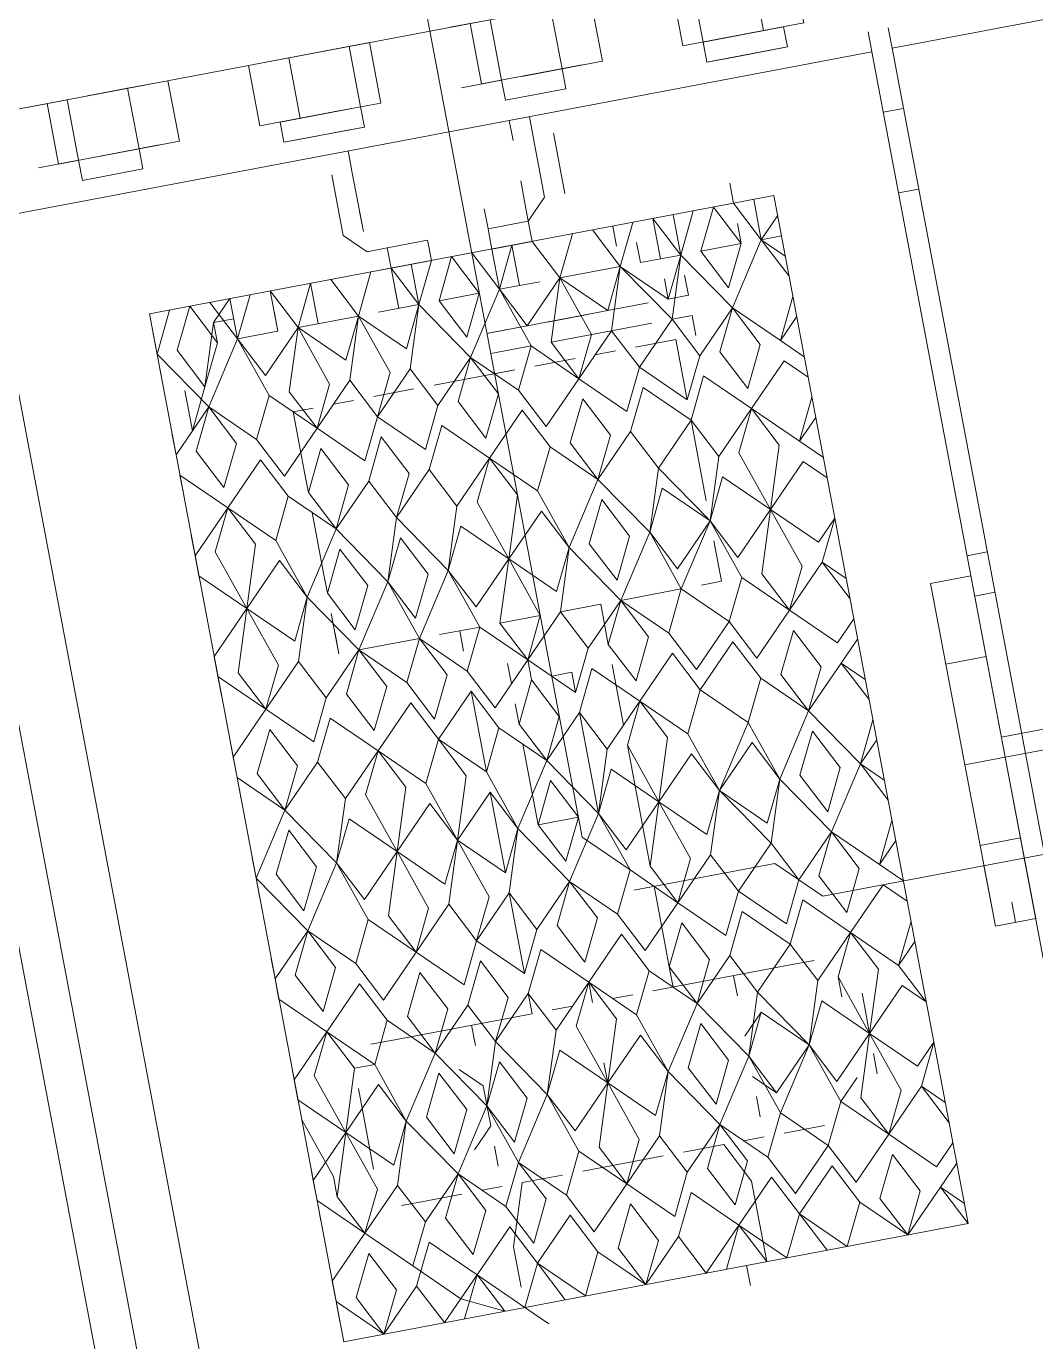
# Model space of a CAD drawing. Extents: x 407440 to 411585, y 6041728 to 6045069.
# Drawn here: x 408281.771 to 408284.598, y 6044236.937 to 6044240.618 of the extents above; entities that cross this region are included whole.
import ezdxf

# ---------------------------------------------------------------- set-up
doc = ezdxf.new("R2010")
doc.units = 0
doc.header["$LTSCALE"] = 5
doc.linetypes.add('foc-TIELINE', pattern=[1.875, 1.25, -0.625])
for name, color, linetype in [('P-BUFFER-PURPLE', 187, 'foc-TIELINE'), ('P-PROPOSED-EXISTING-H', 59, 'Continuous'), ('T-TIE', 201, 'foc-TIELINE')]:
    doc.layers.add(name, color=color, linetype=linetype)

# ---------------------------------------------------------------- blocks, each defined once
blk = doc.blocks.new('P-RIG-877')
at = {"layer": 'T-TIE', "linetype": 'ByBlock', "lineweight": 18}
for points in [[(0.25258, -12.6288), (0.25258, -12.42215), (0.26406, -12.42215)], [(0.68884, -12.85842), (0.68884, -12.77805), (0.71181, -12.75509), (0.71181, -12.45659), (-1.77951, -12.45659), (-1.77951, -12.75509), (-1.75655, -12.77805), (-1.75655, -12.85842), (-1.73359, -12.88138), (0.6544, -12.88138), (0.67736, -12.85842), (0.64292, -12.8699), (0.66588, -12.85842), (0.64292, -12.83546), (0.61996, -12.85842), (0.64292, -12.8699), (0.58552, -12.8699)], [(0.19517, -13.17988), (0.19517, -12.46807), (0.19517, -12.45659), (0.22961, -12.45659), (0.22961, -12.46807)], [(0.64292, -12.64028), (0.64292, -12.5714), (0.6544, -12.5714), (0.6544, -12.64028), (0.6544, -12.66325), (0.70032, -12.66325)], [(0.96438, -12.6288), (0.97586, -12.6288), (0.25258, -12.6288), (0.2411, -12.6288)], [(0.28702, -12.6288), (0.28702, -12.64028)], [(0.33294, -12.6288), (0.33294, -12.64028)], [(0.53959, -12.6288), (0.53959, -12.64028)], [(0.56256, -12.64028), (0.56256, -12.6288)], [(0.2411, -12.64028), (0.25258, -12.64028), (0.97586, -12.64028), (0.96438, -12.64028)], [(0.25258, -12.64028), (0.25258, -13.13396), (0.2411, -13.13396)], [(0.55108, -12.64028), (0.597, -12.64028), (0.6544, -12.64028), (0.70032, -12.64028), (0.74625, -12.64028), (0.71181, -12.64028)], [(0.71181, -12.66325), (0.74625, -12.66325), (0.70032, -12.66325), (0.6544, -12.66325), (0.597, -12.66325), (0.55108, -12.66325), (0.597, -12.66325), (0.597, -12.64028), (0.55108, -12.64028), (0.55108, -12.66325), (0.597, -12.66325)], [(0.597, -12.64028), (0.55108, -12.64028), (0.55108, -12.66325)], [(0.6544, -12.66325), (0.70032, -12.66325), (0.70032, -12.64028)], [(0.6544, -12.64028), (0.70032, -12.64028), (0.6544, -12.64028)], [(0.74625, -12.64028), (0.74625, -12.66325), (0.74625, -12.64028)], [(0.74625, -12.65176), (0.73477, -12.65176)], [(0.19517, -12.73213), (0.22961, -12.73213), (0.22961, -12.68621), (0.2411, -12.68621), (0.2411, -12.69769), (0.2411, -12.72065), (0.2411, -12.73213), (0.2411, -12.68621)], [(0.22961, -12.69769), (0.19517, -12.69769)], [(0.32146, -13.06507), (0.90698, -13.06507), (0.90698, -12.70917), (0.32146, -12.70917), (0.32146, -13.06507), (0.32146, -12.70917)], [(0.33294, -12.70917), (0.34442, -12.72065), (0.3559, -12.70917)], [(0.36738, -12.70917), (0.34442, -12.72065), (0.37886, -12.74361), (0.34442, -12.76657), (0.37886, -12.77805), (0.40183, -12.76657), (0.42479, -12.77805), (0.40183, -12.80101), (0.37886, -12.77805), (0.40183, -12.76657), (0.37886, -12.74361), (0.40183, -12.75509), (0.42479, -12.74361), (0.40183, -12.73213), (0.37886, -12.74361), (0.40183, -12.72065), (0.37886, -12.70917)], [(0.34442, -12.72065), (0.34442, -12.70917)], [(0.39034, -12.70917), (0.40183, -12.72065), (0.41331, -12.70917)], [(0.52811, -12.83546), (0.49367, -12.81249), (0.51663, -12.80101), (0.49367, -12.77805), (0.47071, -12.80101), (0.49367, -12.81249), (0.52811, -12.80101), (0.55108, -12.81249), (0.57404, -12.80101), (0.55108, -12.77805), (0.52811, -12.80101), (0.55108, -12.77805), (0.52811, -12.76657), (0.49367, -12.77805), (0.51663, -12.76657), (0.49367, -12.74361), (0.45923, -12.73213), (0.43627, -12.74361), (0.41331, -12.72065), (0.42479, -12.70917)], [(0.43627, -12.70917), (0.45923, -12.72065), (0.43627, -12.74361), (0.45923, -12.75509), (0.49367, -12.74361), (0.47071, -12.76657), (0.49367, -12.77805), (0.45923, -12.76657), (0.43627, -12.77805), (0.45923, -12.76657), (0.43627, -12.74361), (0.41331, -12.76657), (0.43627, -12.77805), (0.45923, -12.80101), (0.43627, -12.81249), (0.45923, -12.80101), (0.49367, -12.81249), (0.45923, -12.83546), (0.43627, -12.84694), (0.41331, -12.83546), (0.43627, -12.82398), (0.45923, -12.83546), (0.43627, -12.81249), (0.41331, -12.80101), (0.43627, -12.77805), (0.45923, -12.80101), (0.49367, -12.77805), (0.52811, -12.80101), (0.55108, -12.81249), (0.52811, -12.83546), (0.55108, -12.84694), (0.57404, -12.83546), (0.55108, -12.82398), (0.52811, -12.83546), (0.55108, -12.85842), (0.52811, -12.8699), (0.49367, -12.85842), (0.52811, -12.83546), (0.52811, -12.80101)], [(0.44775, -12.70917), (0.45923, -12.72065), (0.47071, -12.70917)], [(0.48219, -12.70917), (0.47071, -12.72065), (0.49367, -12.74361), (0.51663, -12.72065), (0.50515, -12.70917), (0.52811, -12.72065), (0.55108, -12.70917)], [(0.56256, -12.70917), (0.57404, -12.72065), (0.55108, -12.74361), (0.52811, -12.73213), (0.49367, -12.74361), (0.52811, -12.75509), (0.55108, -12.74361), (0.52811, -12.72065), (0.53959, -12.70917)], [(0.60848, -12.70917), (0.58552, -12.72065), (0.60848, -12.74361), (0.58552, -12.73213), (0.56256, -12.74361), (0.58552, -12.75509), (0.60848, -12.74361), (0.64292, -12.72065), (0.61996, -12.70917)], [(0.57404, -12.70917), (0.58552, -12.72065), (0.597, -12.70917)], [(0.63144, -12.70917), (0.64292, -12.72065), (0.6544, -12.70917)], [(0.66588, -12.70917), (0.64292, -12.72065), (0.67736, -12.74361), (0.70032, -12.72065), (0.67736, -12.70917)], [(0.68884, -12.70917), (0.70032, -12.72065), (0.71181, -12.70917)], [(0.72329, -12.70917), (0.71181, -12.72065), (0.73477, -12.74361), (0.75773, -12.76657), (0.73477, -12.77805), (0.75773, -12.76657), (0.79217, -12.77805), (0.76921, -12.80101), (0.79217, -12.81249), (0.75773, -12.83546), (0.73477, -12.81249), (0.75773, -12.80101), (0.79217, -12.81249), (0.82661, -12.80101), (0.84957, -12.81249), (0.82661, -12.83546), (0.84957, -12.82398), (0.87254, -12.83546), (0.84957, -12.84694), (0.82661, -12.83546), (0.84957, -12.85842), (0.82661, -12.8699), (0.84957, -12.89286), (0.87254, -12.8699), (0.84957, -12.85842), (0.82661, -12.8699), (0.79217, -12.85842), (0.82661, -12.83546), (0.79217, -12.81249), (0.81513, -12.80101), (0.79217, -12.77805), (0.75773, -12.80101), (0.73477, -12.77805), (0.71181, -12.76657), (0.73477, -12.74361), (0.75773, -12.72065), (0.73477, -12.70917)], [(0.83809, -12.70917), (0.82661, -12.72065), (0.80365, -12.70917), (0.81513, -12.72065), (0.79217, -12.74361), (0.82661, -12.73213), (0.84957, -12.74361), (0.82661, -12.75509), (0.79217, -12.74361), (0.75773, -12.73213), (0.73477, -12.74361), (0.75773, -12.75509), (0.76921, -12.75509)], [(0.74625, -12.70917), (0.75773, -12.72065), (0.78069, -12.70917), (0.76921, -12.72065), (0.79217, -12.74361), (0.75773, -12.75509)], [(0.84957, -12.70917), (0.82661, -12.72065), (0.84957, -12.74361), (0.87254, -12.72065), (0.86105, -12.70917)], [(0.87254, -12.70917), (0.88402, -12.72065), (0.8955, -12.70917)], [(0.90698, -12.70917), (0.88402, -12.72065), (0.90698, -12.74361), (0.88402, -12.76657), (0.90698, -12.77805)], [(0.30998, -12.73213), (0.32146, -12.73213), (0.34442, -12.72065), (0.32146, -12.72065)], [(0.22961, -12.73213), (0.2411, -12.73213)], [(0.33294, -12.73213), (0.34442, -12.73213), (0.34442, -12.75509)], [(0.79217, -12.74361), (0.78069, -12.74361), (0.76921, -12.74361)], [(0.81513, -12.74361), (0.80365, -12.74361)], [(0.32146, -12.76657), (0.34442, -12.76657), (0.32146, -12.75509)], [(0.82661, -12.76657), (0.81513, -12.75509)], [(0.34442, -12.77805), (0.32146, -12.77805), (0.34442, -12.76657), (0.36738, -12.77805), (0.34442, -12.80101), (0.32146, -12.78953), (0.34442, -12.80101), (0.32146, -12.81249), (0.34442, -12.80101), (0.36738, -12.81249), (0.34442, -12.83546), (0.37886, -12.82398), (0.40183, -12.83546), (0.37886, -12.84694), (0.34442, -12.83546), (0.32146, -12.82398), (0.34442, -12.83546), (0.32146, -12.84694), (0.30998, -12.84694), (0.30998, -12.8699)], [(0.34442, -12.76657), (0.34442, -12.78953), (0.33294, -12.78953)], [(0.3559, -12.76657), (0.36738, -12.76657), (0.36738, -12.77805), (0.3559, -12.77805)], [(0.37886, -12.77805), (0.37886, -12.76657), (0.39034, -12.76657), (0.37886, -12.76657)], [(0.74625, -12.85842), (0.74625, -12.77805), (0.74625, -12.76657)], [(0.83809, -12.76657), (0.83809, -12.76657)], [(0.42479, -12.77805), (0.39034, -12.77805)], [(0.48219, -12.77805), (0.43627, -12.77805)], [(0.50515, -12.77805), (0.52811, -12.77805), (0.52811, -12.78953)], [(0.83809, -12.80101), (0.83809, -12.77805)], [(0.83809, -12.77805), (0.83809, -12.77805)], [(0.19517, -12.83546), (0.19517, -12.81249), (0.22961, -12.81249), (0.22961, -12.78953), (0.19517, -12.78953), (0.19517, -12.81249)], [(0.36738, -12.81249), (0.36738, -12.78953), (0.36738, -12.85842), (0.36738, -12.88138), (0.36738, -12.8699)], [(0.37886, -12.84694), (0.37886, -12.78953)], [(0.90698, -12.78953), (0.88402, -12.80101), (0.90698, -12.81249)], [(0.19517, -12.85842), (0.22961, -12.85842), (0.22961, -12.80101)], [(0.33294, -12.80101), (0.32146, -12.80101)], [(0.34442, -12.80101), (0.34442, -12.83546)], [(0.76921, -12.80101), (0.78069, -12.81249)], [(0.80365, -12.81249), (0.81513, -12.80101)], [(0.2411, -12.81249), (0.22961, -12.81249), (0.22961, -12.83546)], [(0.2411, -12.81249), (0.2411, -12.84694), (0.2411, -12.81249)], [(0.79217, -12.81249), (0.79217, -12.81249)], [(0.83809, -12.82398), (0.83809, -12.81249)], [(0.26406, -12.82398), (0.2985, -12.82398)], [(0.26406, -12.82398), (0.26406, -12.82398)], [(0.36738, -12.82398), (0.36738, -12.84694)], [(0.74625, -12.89286), (0.73477, -12.89286), (0.71181, -12.91582), (0.73477, -12.9273), (0.75773, -12.95026), (0.73477, -12.93878), (0.71181, -12.95026), (0.73477, -12.96174), (0.75773, -12.95026), (0.79217, -12.96174), (0.82661, -12.98471), (0.84957, -12.96174), (0.82661, -12.95026), (0.79217, -12.96174), (0.81513, -12.95026), (0.79217, -12.93878), (0.76921, -12.95026), (0.79217, -12.96174), (0.75773, -12.98471), (0.73477, -12.96174), (0.75773, -12.95026), (0.79217, -12.9273), (0.75773, -12.91582), (0.73477, -12.9273), (0.75773, -12.91582), (0.73477, -12.89286), (0.75773, -12.90434), (0.79217, -12.89286), (0.75773, -12.88138), (0.73477, -12.89286), (0.75773, -12.8699), (0.73477, -12.85842), (0.75773, -12.83546), (0.73477, -12.84694), (0.71181, -12.83546), (0.73477, -12.82398), (0.75773, -12.83546), (0.79217, -12.85842), (0.76921, -12.8699), (0.79217, -12.89286)], [(0.83809, -12.85842), (0.83809, -12.83546), (0.86105, -12.82398), (0.90698, -12.82398), (0.88402, -12.83546), (0.90698, -12.84694)], [(0.30998, -12.84694), (0.2985, -12.83546), (0.26406, -12.83546), (0.25258, -12.83546)], [(0.34442, -12.85842), (0.32146, -12.85842), (0.34442, -12.8699), (0.36738, -12.85842), (0.34442, -12.83546), (0.32146, -12.84694), (0.32146, -12.8699)], [(0.90698, -12.85842), (0.88402, -12.8699), (0.86105, -12.85842), (0.88402, -12.83546), (0.90698, -12.85842), (0.88402, -12.8699), (0.90698, -12.89286), (0.88402, -12.91582), (0.90698, -12.9273)], [(0.91846, -12.83546), (0.90698, -12.83546)], [(0.22961, -12.8699), (0.22961, -12.84694), (0.2411, -12.84694), (0.22961, -12.84694), (0.19517, -12.84694), (0.19517, -12.8699)], [(0.26406, -12.84694), (0.25258, -12.84694)], [(0.32146, -12.84694), (0.30998, -12.84694), (0.2985, -12.84694), (0.28702, -12.84694)], [(0.34442, -12.84694), (0.34442, -12.8699)], [(0.55108, -12.84694), (0.53959, -12.84694), (0.52811, -12.84694), (0.52811, -12.8699)], [(0.597, -12.84694), (0.56256, -12.84694)], [(0.67736, -12.84694), (0.60848, -12.84694)], [(0.74625, -12.84694), (0.73477, -12.84694), (0.72329, -12.84694), (0.68884, -12.84694)], [(0.37886, -12.88138), (0.37886, -12.85842)], [(0.60848, -12.85842), (0.58552, -12.8699), (0.60848, -12.85842)], [(0.64292, -12.8699), (0.67736, -12.89286), (0.70032, -12.8699), (0.67736, -12.85842)], [(0.78069, -12.89286), (0.79217, -12.89286), (0.81513, -12.91582), (0.79217, -12.9273), (0.82661, -12.91582), (0.84957, -12.9273), (0.82661, -12.91582), (0.84957, -12.89286), (0.82661, -12.90434), (0.79217, -12.89286), (0.76921, -12.91582), (0.79217, -12.9273), (0.82661, -12.95026), (0.84957, -12.9273), (0.87254, -12.91582), (0.84957, -12.89286), (0.82661, -12.88138), (0.79217, -12.89286), (0.81513, -12.8699), (0.79217, -12.85842), (0.75773, -12.8699), (0.73477, -12.85842), (0.71181, -12.8699), (0.73477, -12.89286)], [(0.32146, -12.88138), (0.34442, -12.8699), (0.32146, -12.8699), (0.30998, -12.8699), (0.2985, -12.8699)], [(0.39034, -12.91582), (0.39034, -12.8699), (0.39034, -12.88138)], [(0.57404, -12.8699), (0.56256, -12.8699), (0.56256, -12.88138)], [(0.74625, -12.88138), (0.74625, -12.8699)], [(0.83809, -12.91582), (0.83809, -12.8699)], [(0.34442, -12.88138), (0.34442, -12.90434)], [(0.52811, -12.88138), (0.52811, -12.90434)], [(0.597, -12.90434), (0.64292, -12.90434), (0.64292, -12.88138)], [(0.56256, -12.89286), (0.55108, -12.89286)], [(0.75773, -13.01915), (0.75773, -13.03063), (0.73477, -13.04211), (0.75773, -13.01915), (0.73477, -13.00767), (0.71181, -13.01915), (0.73477, -13.04211), (0.71181, -13.06507), (0.70032, -13.06507), (0.67736, -13.04211), (0.70032, -13.05359), (0.72329, -13.04211), (0.70032, -13.03063), (0.67736, -13.04211), (0.70032, -13.01915), (0.67736, -13.00767), (0.70032, -12.98471), (0.67736, -12.99619), (0.64292, -12.98471), (0.67736, -12.97323), (0.70032, -12.98471), (0.72329, -12.96174), (0.70032, -12.95026), (0.67736, -12.9273), (0.70032, -12.91582), (0.67736, -12.89286), (0.64292, -12.91582), (0.67736, -12.9273), (0.70032, -12.91582), (0.72329, -12.9273), (0.70032, -12.95026), (0.67736, -12.96174), (0.64292, -12.95026), (0.67736, -12.93878), (0.70032, -12.95026), (0.67736, -12.96174), (0.70032, -12.98471), (0.72329, -13.00767), (0.70032, -13.01915), (0.67736, -13.00767), (0.64292, -13.01915), (0.67736, -13.04211), (0.64292, -13.06507), (0.6544, -13.06507)], [(0.32146, -12.91582), (0.34442, -12.91582), (0.32146, -12.90434), (0.30998, -12.90434), (0.30998, -12.9273), (0.32146, -12.9273), (0.32146, -12.90434)], [(0.57404, -12.90434), (0.58552, -12.90434)], [(0.74625, -12.91582), (0.74625, -12.90434)], [(0.22961, -12.96174), (0.22961, -12.93878), (0.22961, -12.91582), (0.19517, -12.91582), (0.19517, -12.93878), (0.19517, -12.96174)], [(0.32146, -12.93878), (0.34442, -12.95026), (0.37886, -12.93878), (0.40183, -12.95026), (0.37886, -12.96174), (0.34442, -12.95026), (0.36738, -12.9273), (0.34442, -12.91582), (0.32146, -12.9273), (0.34442, -12.9273), (0.33294, -12.9273)], [(0.34442, -12.91582), (0.34442, -12.93878)], [(0.52811, -12.91582), (0.52811, -12.93878)], [(0.2411, -12.97323), (0.22961, -12.97323), (0.22961, -12.9273), (0.19517, -12.9273)], [(0.22961, -12.9273), (0.2411, -12.9273), (0.2411, -12.93878), (0.2411, -12.96174), (0.2411, -12.97323), (0.2411, -12.9273)], [(0.30998, -12.9273), (0.30998, -12.93878), (0.2985, -12.95026), (0.26406, -12.95026)], [(0.32146, -12.97323), (0.34442, -12.98471), (0.37886, -12.99619), (0.40183, -12.98471), (0.37886, -13.00767), (0.40183, -13.01915), (0.42479, -13.00767), (0.40183, -12.98471), (0.37886, -12.97323), (0.34442, -12.98471), (0.36738, -12.96174), (0.34442, -12.95026), (0.32146, -12.96174), (0.34442, -12.95026), (0.32146, -12.93878), (0.32146, -12.9273)], [(0.39034, -12.95026), (0.39034, -12.9273)], [(0.53959, -12.9273), (0.52811, -12.9273)], [(0.60848, -12.9273), (0.56256, -12.9273)], [(0.66588, -12.9273), (0.61996, -12.9273)], [(0.72329, -12.9273), (0.67736, -12.9273)], [(0.74625, -13.01915), (0.74625, -13.00767), (0.74625, -12.9273), (0.73477, -12.9273)], [(0.8955, -12.96174), (0.87254, -12.96174), (0.83809, -12.95026), (0.83809, -12.9273)], [(0.25258, -12.93878), (0.26406, -12.93878), (0.2985, -12.93878), (0.28702, -12.93878)], [(0.91846, -12.95026), (0.90698, -12.96174), (0.88402, -12.95026), (0.90698, -12.93878)], [(0.26406, -12.95026), (0.26406, -12.95026)], [(0.26406, -12.95026), (0.26406, -12.95026)], [(0.34442, -12.95026), (0.34442, -12.98471)], [(0.52811, -12.95026), (0.52811, -12.98471)], [(0.39034, -12.96174), (0.39034, -12.97323)], [(0.75773, -12.96174), (0.74625, -12.96174)], [(0.81513, -12.97323), (0.80365, -12.96174), (0.78069, -12.96174), (0.76921, -12.97323)], [(0.82661, -12.96174), (0.81513, -12.96174)], [(0.83809, -12.97323), (0.83809, -12.96174)], [(0.32146, -13.00767), (0.34442, -13.01915), (0.36738, -13.00767), (0.34442, -12.98471), (0.32146, -12.99619), (0.34442, -12.98471), (0.32146, -12.97323), (0.34442, -12.97323)], [(0.87254, -13.01915), (0.8955, -12.99619), (0.90698, -12.97323), (0.88402, -12.98471), (0.90698, -12.99619)], [(0.43627, -12.99619), (0.42479, -12.99619), (0.39034, -12.99619), (0.39034, -12.98471)], [(0.47071, -13.06507), (0.45923, -13.06507), (0.47071, -13.06507), (0.49367, -13.04211), (0.45923, -13.05359), (0.43627, -13.04211), (0.45923, -13.01915), (0.43627, -13.00767), (0.41331, -13.01915), (0.43627, -13.04211), (0.45923, -13.03063), (0.49367, -13.04211), (0.51663, -13.01915), (0.49367, -13.00767), (0.45923, -12.98471), (0.43627, -13.00767), (0.45923, -13.01915), (0.49367, -13.00767), (0.47071, -13.01915), (0.49367, -13.04211), (0.51663, -13.06507), (0.52811, -13.06507)], [(0.83809, -13.06507), (0.82661, -13.06507), (0.84957, -13.04211), (0.87254, -13.01915), (0.84957, -13.00767), (0.82661, -12.98471), (0.79217, -13.00767), (0.82661, -13.01915), (0.84957, -13.04211), (0.87254, -13.06507), (0.88402, -13.06507)], [(0.83809, -13.01915), (0.83809, -13.00767), (0.83809, -12.98471)], [(0.32146, -12.99619), (0.34442, -12.99619), (0.33294, -12.99619)], [(0.34442, -12.99619), (0.34442, -13.01915)], [(0.49367, -12.99619), (0.48219, -12.99619), (0.44775, -12.99619)], [(0.50515, -12.99619), (0.52811, -12.99619), (0.51663, -12.99619)], [(0.84957, -13.00767), (0.82661, -13.01915), (0.84957, -13.00767)], [(0.90698, -13.00767), (0.88402, -13.01915), (0.90698, -13.04211), (0.88402, -13.06507), (0.8955, -13.06507)], [(0.32146, -13.03063), (0.34442, -13.01915), (0.32146, -13.01915), (0.33294, -13.03063), (0.33294, -13.01915)], [(0.87254, -13.01915), (0.87254, -13.01915)], [(0.19517, -13.07655), (0.19517, -13.05359), (0.22961, -13.05359), (0.22961, -13.03063), (0.19517, -13.03063), (0.19517, -13.05359)], [(0.36738, -13.04211), (0.34442, -13.03063), (0.33294, -13.03063), (0.36738, -13.04211), (0.39034, -13.05359), (0.36738, -13.05359)], [(0.75773, -13.06507), (0.76921, -13.06507), (0.79217, -13.04211), (0.82661, -13.05359), (0.84957, -13.04211), (0.82661, -13.03063), (0.79217, -13.04211), (0.75773, -13.03063)], [(0.75773, -13.03063), (0.75773, -13.03063)], [(0.81513, -13.03063), (0.76921, -13.03063)], [(0.81513, -13.03063), (0.81513, -13.03063)], [(0.19517, -13.09951), (0.22961, -13.09951), (0.22961, -13.04211)], [(0.44775, -13.06507), (0.45923, -13.06507), (0.43627, -13.04211), (0.41331, -13.06507), (0.42479, -13.06507), (0.40183, -13.06507), (0.39034, -13.06507), (0.40183, -13.06507), (0.37886, -13.04211), (0.34442, -13.06507), (0.3559, -13.06507)], [(0.56256, -13.06507), (0.57404, -13.06507), (0.55108, -13.04211), (0.52811, -13.06507), (0.53959, -13.06507)], [(0.64292, -13.06507), (0.63144, -13.06507), (0.64292, -13.06507), (0.60848, -13.04211), (0.58552, -13.06507), (0.597, -13.06507)], [(0.74625, -13.06507), (0.75773, -13.06507), (0.73477, -13.04211), (0.75773, -13.05359), (0.79217, -13.04211), (0.81513, -13.06507), (0.80365, -13.06507)], [(0.2411, -13.05359), (0.22961, -13.05359), (0.22961, -13.07655)], [(0.2411, -13.05359), (0.2411, -13.08803), (0.2411, -13.05359)], [(0.32146, -13.05359), (0.34442, -13.06507), (0.33294, -13.06507)], [(0.78069, -13.06507), (0.81513, -13.05359), (0.82661, -13.05359)], [(0.58552, -13.06507), (0.57404, -13.06507)], [(0.82661, -13.06507), (0.81513, -13.06507)], [(0.22961, -13.11099), (0.22961, -13.08803), (0.2411, -13.08803), (0.22961, -13.08803), (0.19517, -13.08803), (0.19517, -13.11099)], [(0.97586, -13.14544), (0.25258, -13.14544)], [(0.11481, -13.17988), (2.38799, -13.17988)], [(0.2411, -13.17988), (0.2411, -13.20284), (1.02178, -13.20284), (1.02178, -13.17988), (1.02178, -13.20284)]]:
    blk.add_lwpolyline(points, dxfattribs=at)
for points in [[(0.22961, -12.67473), (0.19517, -12.67473), (0.19517, -12.69769), (0.19517, -12.72065), (0.19517, -12.74361), (0.22961, -12.74361), (0.22961, -12.72065), (0.22961, -12.69769)], [(0.34442, -12.73213), (0.32146, -12.74361), (0.34442, -12.75509), (0.36738, -12.74361)], [(0.61996, -12.74361), (0.64292, -12.75509), (0.66588, -12.74361), (0.64292, -12.73213)], [(0.70032, -12.75509), (0.67736, -12.74361), (0.70032, -12.73213), (0.72329, -12.74361)], [(0.86105, -12.74361), (0.88402, -12.75509), (0.90698, -12.74361), (0.88402, -12.73213)], [(0.52811, -12.76657), (0.55108, -12.77805), (0.57404, -12.76657), (0.55108, -12.74361)], [(0.60848, -12.77805), (0.64292, -12.76657), (0.60848, -12.74361), (0.58552, -12.76657)], [(0.70032, -12.76657), (0.67736, -12.74361), (0.64292, -12.76657), (0.67736, -12.77805)], [(0.79217, -12.77805), (0.76921, -12.76657), (0.79217, -12.74361), (0.81513, -12.76657), (0.79217, -12.77805), (0.82661, -12.76657), (0.84957, -12.77805), (0.82661, -12.80101)], [(0.84957, -12.77805), (0.87254, -12.76657), (0.84957, -12.74361), (0.82661, -12.76657)], [(0.58552, -12.76657), (0.56256, -12.77805), (0.58552, -12.80101), (0.60848, -12.77805)], [(0.64292, -12.80101), (0.67736, -12.77805), (0.70032, -12.80101), (0.67736, -12.81249), (0.64292, -12.80101), (0.66588, -12.77805), (0.64292, -12.76657), (0.61996, -12.77805)], [(0.70032, -12.80101), (0.72329, -12.77805), (0.70032, -12.76657), (0.67736, -12.77805)], [(0.90698, -12.77805), (0.88402, -12.76657), (0.86105, -12.77805), (0.88402, -12.80101)], [(0.40183, -12.80101), (0.37886, -12.81249), (0.40183, -12.83546), (0.42479, -12.81249), (0.40183, -12.80101), (0.37886, -12.77805), (0.34442, -12.80101), (0.37886, -12.81249)], [(0.39034, -12.77805), (0.39034, -12.80101)], [(0.60848, -12.81249), (0.64292, -12.80101), (0.60848, -12.77805), (0.58552, -12.80101)], [(0.71181, -12.80101), (0.73477, -12.81249), (0.75773, -12.80101), (0.73477, -12.77805)], [(0.84957, -12.81249), (0.87254, -12.80101), (0.84957, -12.77805), (0.82661, -12.80101)], [(0.58552, -12.83546), (0.60848, -12.81249), (0.58552, -12.80101), (0.56256, -12.81249)], [(0.67736, -12.84694), (0.64292, -12.83546), (0.61996, -12.81249), (0.64292, -12.80101), (0.66588, -12.81249), (0.64292, -12.83546), (0.67736, -12.82398), (0.70032, -12.83546), (0.72329, -12.85842), (0.70032, -12.8699), (0.67736, -12.85842), (0.70032, -12.83546)], [(0.70032, -12.83546), (0.72329, -12.81249), (0.70032, -12.80101), (0.67736, -12.81249)], [(0.88402, -12.80101), (0.86105, -12.81249), (0.88402, -12.83546), (0.90698, -12.81249)], [(0.39034, -12.82398), (0.39034, -12.81249)], [(0.74625, -12.81249), (0.75773, -12.81249)], [(0.81513, -12.81249), (0.82661, -12.81249)], [(0.49367, -12.84694), (0.51663, -12.83546), (0.49367, -12.82398), (0.47071, -12.83546)], [(0.60848, -12.84694), (0.64292, -12.83546), (0.60848, -12.82398), (0.58552, -12.83546)], [(0.79217, -12.84694), (0.81513, -12.83546), (0.79217, -12.82398), (0.76921, -12.83546)], [(0.40183, -12.8699), (0.42479, -12.85842), (0.40183, -12.83546), (0.37886, -12.85842)], [(0.39034, -12.83546), (0.39034, -12.85842)], [(0.45923, -12.8699), (0.49367, -12.85842), (0.45923, -12.83546), (0.43627, -12.85842)], [(0.58552, -12.8699), (0.60848, -12.89286), (0.64292, -12.8699), (0.60848, -12.85842), (0.58552, -12.83546), (0.56256, -12.85842)], [(0.37886, -12.89286), (0.40183, -12.8699), (0.37886, -12.85842), (0.34442, -12.8699), (0.37886, -12.89286), (0.34442, -12.91582), (0.37886, -12.9273), (0.40183, -12.95026), (0.42479, -12.9273), (0.40183, -12.91582), (0.37886, -12.9273), (0.40183, -12.91582)], [(0.45923, -12.8699), (0.43627, -12.85842), (0.41331, -12.8699), (0.43627, -12.89286)], [(0.49367, -12.89286), (0.47071, -12.8699), (0.49367, -12.85842), (0.51663, -12.8699), (0.49367, -12.89286), (0.52811, -12.90434), (0.55108, -12.89286), (0.52811, -12.88138)], [(0.55108, -12.89286), (0.57404, -12.8699), (0.55108, -12.85842), (0.52811, -12.8699)], [(0.34442, -12.90434), (0.36738, -12.89286), (0.34442, -12.88138), (0.32146, -12.89286)], [(0.40183, -12.90434), (0.42479, -12.89286), (0.40183, -12.88138), (0.37886, -12.89286)], [(0.45923, -12.90434), (0.49367, -12.89286), (0.45923, -12.88138), (0.43627, -12.89286)], [(0.56256, -12.89286), (0.58552, -12.90434), (0.60848, -12.89286), (0.58552, -12.91582), (0.60848, -12.9273), (0.64292, -12.91582), (0.60848, -12.89286), (0.58552, -12.88138)], [(0.64292, -12.90434), (0.66588, -12.89286), (0.64292, -12.88138), (0.61996, -12.89286)], [(0.72329, -12.89286), (0.70032, -12.88138), (0.67736, -12.89286), (0.70032, -12.90434)], [(0.88402, -12.90434), (0.90698, -12.89286), (0.88402, -12.88138), (0.86105, -12.89286)], [(0.43627, -12.89286), (0.41331, -12.91582), (0.43627, -12.9273), (0.45923, -12.91582)], [(0.47071, -12.91582), (0.49367, -12.9273), (0.51663, -12.91582), (0.49367, -12.89286)], [(0.55108, -12.9273), (0.57404, -12.91582), (0.55108, -12.89286), (0.52811, -12.91582)], [(0.55108, -12.90434), (0.56256, -12.90434)], [(0.45923, -12.95026), (0.49367, -12.9273), (0.52811, -12.95026), (0.55108, -12.9273), (0.52811, -12.91582), (0.49367, -12.9273), (0.45923, -12.91582), (0.43627, -12.9273)], [(0.58552, -12.98471), (0.56256, -12.96174), (0.58552, -12.95026), (0.60848, -12.96174), (0.58552, -12.95026), (0.60848, -12.9273), (0.58552, -12.91582), (0.56256, -12.9273), (0.58552, -12.95026), (0.60848, -12.93878), (0.64292, -12.95026), (0.60848, -12.96174), (0.58552, -12.98471), (0.60848, -12.97323), (0.64292, -12.98471), (0.60848, -12.99619)], [(0.64292, -12.95026), (0.66588, -12.9273), (0.64292, -12.91582), (0.61996, -12.9273)], [(0.88402, -12.95026), (0.90698, -12.9273), (0.88402, -12.91582), (0.86105, -12.9273)], [(0.43627, -12.96174), (0.45923, -12.95026), (0.49367, -12.96174), (0.47071, -12.95026), (0.49367, -12.93878), (0.51663, -12.95026), (0.49367, -12.96174), (0.45923, -12.98471), (0.43627, -12.96174), (0.45923, -12.95026), (0.43627, -12.93878), (0.41331, -12.95026)], [(0.55108, -12.93878), (0.52811, -12.95026), (0.55108, -12.96174), (0.57404, -12.95026)], [(0.82661, -12.95026), (0.84957, -12.96174), (0.87254, -12.95026), (0.84957, -12.93878)], [(0.37886, -12.96174), (0.40183, -12.98471), (0.42479, -12.96174), (0.40183, -12.95026)], [(0.52811, -13.01915), (0.49367, -13.00767), (0.52811, -12.98471), (0.49367, -12.96174), (0.52811, -12.95026), (0.55108, -12.96174), (0.52811, -12.98471), (0.55108, -12.99619), (0.57404, -12.98471), (0.55108, -12.97323), (0.52811, -12.98471), (0.55108, -13.00767), (0.57404, -13.01915), (0.55108, -13.04211), (0.52811, -13.01915), (0.55108, -13.00767)], [(0.66588, -12.96174), (0.64292, -12.95026), (0.61996, -12.96174), (0.64292, -12.98471)], [(0.88402, -12.98471), (0.90698, -12.96174), (0.88402, -12.95026), (0.86105, -12.96174)], [(0.19517, -12.98471), (0.22961, -12.98471), (0.22961, -12.96174), (0.19517, -12.96174)], [(0.43627, -12.99619), (0.45923, -12.98471), (0.43627, -12.97323), (0.41331, -12.98471)], [(0.49367, -12.99619), (0.51663, -12.98471), (0.49367, -12.97323), (0.47071, -12.98471)], [(0.71181, -12.98471), (0.73477, -12.99619), (0.75773, -12.98471), (0.73477, -12.97323)], [(0.79217, -12.97323), (0.76921, -12.98471), (0.79217, -12.99619), (0.81513, -12.98471)], [(0.82661, -12.98471), (0.84957, -12.99619), (0.87254, -12.98471), (0.84957, -12.97323)], [(0.58552, -13.01915), (0.60848, -13.00767), (0.58552, -13.01915), (0.60848, -13.04211), (0.64292, -13.01915), (0.60848, -13.00767), (0.58552, -12.98471), (0.56256, -13.00767)], [(0.66588, -13.00767), (0.64292, -12.98471), (0.61996, -13.00767), (0.64292, -13.01915)], [(0.73477, -13.00767), (0.75773, -13.01915), (0.79217, -13.00767), (0.81513, -13.01915), (0.79217, -13.04211), (0.76921, -13.01915), (0.79217, -13.00767), (0.75773, -12.98471)], [(0.86105, -13.00767), (0.88402, -13.01915), (0.90698, -13.00767), (0.88402, -12.98471)], [(0.37886, -13.04211), (0.40183, -13.01915), (0.37886, -13.00767), (0.34442, -13.01915)], [(0.34442, -13.05359), (0.36738, -13.04211), (0.34442, -13.03063), (0.32146, -13.04211)], [(0.40183, -13.03063), (0.37886, -13.04211), (0.40183, -13.05359), (0.42479, -13.04211)], [(0.52811, -13.05359), (0.55108, -13.04211), (0.52811, -13.03063), (0.49367, -13.04211)], [(0.58552, -13.05359), (0.60848, -13.04211), (0.58552, -13.03063), (0.56256, -13.04211)], [(0.61996, -13.04211), (0.64292, -13.05359), (0.66588, -13.04211), (0.64292, -13.03063)], [(0.90698, -13.04211), (0.88402, -13.03063), (0.86105, -13.04211), (0.88402, -13.05359)], [(0.68884, -13.06507), (0.70032, -13.06507)]]:
    blk.add_lwpolyline(points, close=True, dxfattribs=at)

msp = doc.modelspace()

# ---------------------------------------------------------------- hatches: boundary and pattern name
at = {"layer": 'P-PROPOSED-EXISTING-H'}
h = msp.add_hatch(dxfattribs=at)
h.set_pattern_fill('ANSI31', color=256, scale=3.498392, style=0)
h.set_pattern_definition([(45, (-2243.128, 2713.837), (-7.854113246, 7.854113246), [])])
edge = h.paths.add_edge_path()
edge.add_line((408709.2898, 6043818.2218), (408241.3049, 6043729.7131))
edge.add_line((408241.3049, 6043729.7131), (407794.4358, 6043645.198))
edge.add_line((407794.4358, 6043645.198), (407673.8299, 6044282.8949))
edge.add_line((407673.8299, 6044282.8949), (408123.6694, 6044351.8304))
edge.add_line((408123.6694, 6044351.8304), (408654.5747, 6044433.1889))
edge.add_line((408654.5747, 6044433.1889), (409028.9973, 6044539.8658))
edge.add_line((409028.9973, 6044539.8658), (409149.7259, 6043901.5203))
edge.add_line((409149.7259, 6043901.5203), (408898.7917, 6043854.0618))
edge.add_arc((408782.127, 6043952.0096), 152.33, 241.435078, 319.984322, ccw=False)

# ---------------------------------------------------------------- linework, layer by layer
at = {"layer": 'P-BUFFER-PURPLE'}
msp.add_circle((408530.0404, 6044370.8772, -0.1066), 250.4343, dxfattribs=at)

# ---------------------------------------------------------------- block references
at = {"layer": 'T-TIE', "linetype": 'ByBlock', "xscale": 4.999999999955019, "yscale": 4.999999999955019, "zscale": 4.999999999955019, "rotation": 280.7096999997605}
msp.add_blockref('P-RIG-877', (408346.0047, 6044253.5322), dxfattribs=at)

doc.saveas('drawing.dxf')
